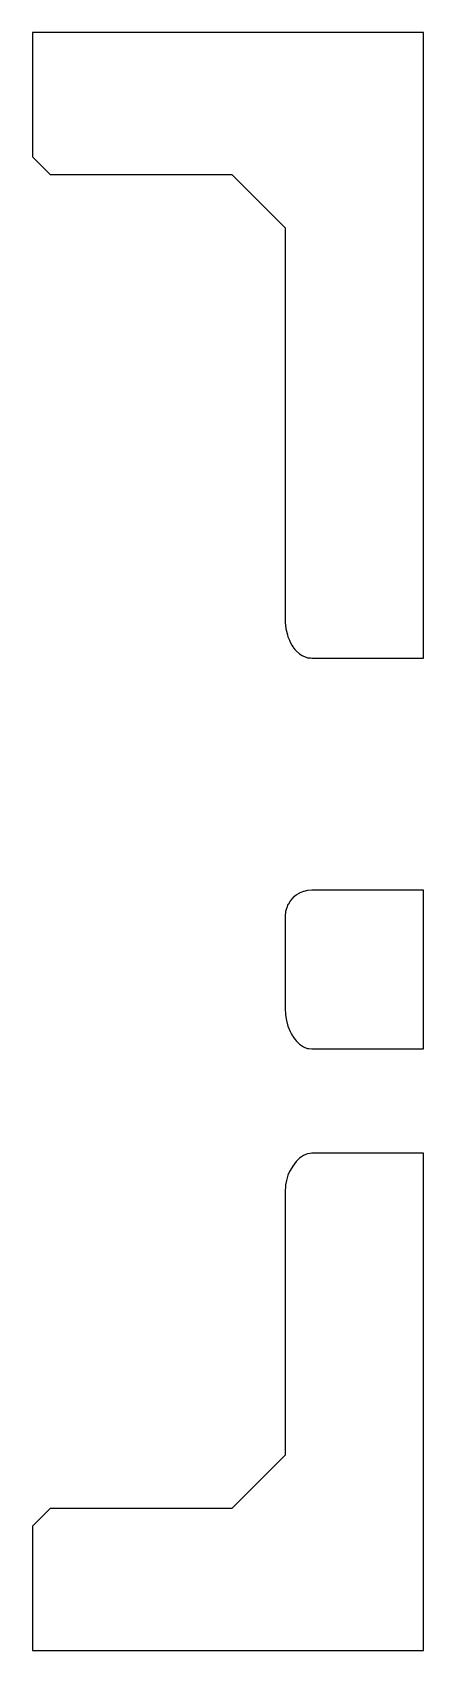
# Model space of a CAD drawing. Header units: metres. Extents: x 0 to 47.5, y 0 to 45.5.
# Drawn here: x 0 to 11, y 0 to 45.5 of the extents above.
import ezdxf

# ---------------------------------------------------------------- set-up
doc = ezdxf.new("R2010")
doc.units = ezdxf.units.M

msp = doc.modelspace()

# ---------------------------------------------------------------- linework, layer by layer
for p, q in [((11, 45.5), (0, 45.5)), ((0, 45.5), (0, 42)), ((11, 27.9051), (11, 45.5)), ((0, 42), (0.5, 41.5)), ((0.5, 41.5), (5.60409, 41.5)), ((5.60409, 41.5), (7.10409, 40)), ((7.10409, 40), (7.10409, 29.0025)), ((7.10409, 29.0025), (7.10969, 28.8983)), ((7.10969, 28.8983), (7.11332, 28.8308)), ((7.11332, 28.8308), (7.13033, 28.7272)), ((7.13033, 28.7272), (7.14079, 28.6634)), ((7.14079, 28.6634), (7.16922, 28.563)), ((7.16922, 28.563), (7.18583, 28.5043)), ((7.18583, 28.5043), (7.22533, 28.41)), ((7.22533, 28.41), (7.24732, 28.3575)), ((7.24732, 28.3575), (7.29719, 28.272)), ((7.29719, 28.272), (7.32376, 28.2265)), ((7.32376, 28.2265), (7.38292, 28.1526)), ((7.38292, 28.1526), (7.41325, 28.1147)), ((7.41325, 28.1147), (7.51359, 28.0247)), ((7.51359, 28.0247), (7.58684, 27.9803)), ((7.58684, 27.9803), (7.62232, 27.9588)), ((7.62232, 27.9588), (7.69983, 27.9316)), ((7.69983, 27.9316), (7.73676, 27.9186)), ((7.73676, 27.9186), (7.81641, 27.9095)), ((7.81641, 27.9095), (7.85409, 27.9051)), ((7.85409, 27.9051), (11, 27.9051)), ((7.18583, 20.9743), (7.15024, 20.8884)), ((7.19703, 20.9925), (7.18583, 20.9743)), ((7.24732, 21.0746), (7.19703, 20.9925)), ((7.25914, 21.0884), (7.24732, 21.0746)), ((7.32376, 21.164), (7.25914, 21.0884)), ((7.33524, 21.1738), (7.32376, 21.164)), ((7.41325, 21.2404), (7.33524, 21.1738)), ((7.42374, 21.2468), (7.41325, 21.2404)), ((7.51359, 21.3018), (7.42374, 21.2468)), ((7.52277, 21.3056), (7.51359, 21.3018)), ((7.62232, 21.3468), (7.52277, 21.3056)), ((7.63022, 21.3487), (7.62232, 21.3468)), ((7.73676, 21.3743), (7.63022, 21.3487)), ((7.74373, 21.3748), (7.73676, 21.3743)), ((7.85409, 21.3835), (7.74373, 21.3748)), ((11, 21.3835), (7.85409, 21.3835)), ((11, 16.9181), (11, 21.3835)), ((7.10651, 20.6648), (7.10409, 20.634)), ((7.10409, 20.634), (7.10409, 18.0525)), ((7.11332, 20.7513), (7.10651, 20.6648)), ((7.11983, 20.7784), (7.11332, 20.7513)), ((7.14079, 20.8656), (7.11983, 20.7784)), ((7.15024, 20.8884), (7.14079, 20.8656)), ((7.10409, 18.0525), (7.11314, 17.8843)), ((7.11314, 17.8843), (7.11332, 17.8808)), ((7.11332, 17.8808), (7.14041, 17.7157)), ((7.14041, 17.7157), (7.14079, 17.7134)), ((7.14079, 17.7134), (7.18547, 17.5556)), ((7.18547, 17.5556), (7.18583, 17.5543)), ((7.18583, 17.5543), (7.24717, 17.4079)), ((7.24717, 17.4079), (7.24732, 17.4075)), ((7.24732, 17.4075), (7.28847, 17.337)), ((7.28847, 17.337), (7.31723, 17.2829)), ((7.31723, 17.2829), (7.32376, 17.2707)), ((7.32376, 17.2707), (7.39026, 17.1795)), ((7.39026, 17.1795), (7.41325, 17.148)), ((7.41325, 17.148), (7.47203, 17.0902)), ((7.47203, 17.0902), (7.51359, 17.0493)), ((7.51359, 17.0493), (7.56251, 17.0168)), ((7.56251, 17.0168), (7.62232, 16.977)), ((7.62232, 16.977), (7.66169, 16.9618)), ((7.66169, 16.9618), (7.73676, 16.9329)), ((7.73676, 16.9329), (7.76943, 16.9288)), ((7.76943, 16.9288), (7.85409, 16.9181)), ((7.85409, 16.9181), (11, 16.9181)), ((7.41325, 13.7492), (7.32508, 13.6257)), ((7.43949, 13.7756), (7.41325, 13.7492)), ((7.51359, 13.8501), (7.43949, 13.7756)), ((7.56346, 13.884), (7.51359, 13.8501)), ((7.62232, 13.924), (7.56346, 13.884)), ((7.68899, 13.9502), (7.62232, 13.924)), ((7.73676, 13.969), (7.68899, 13.9502)), ((7.81137, 13.9787), (7.73676, 13.969)), ((7.85409, 13.9842), (7.81137, 13.9787)), ((11, 13.9842), (7.85409, 13.9842)), ((11, 0), (11, 13.9842)), ((7.14079, 13.2165), (7.11995, 13.098)), ((7.16332, 13.2908), (7.14079, 13.2165)), ((7.18583, 13.365), (7.16332, 13.2908)), ((7.23238, 13.4687), (7.18583, 13.365)), ((7.24732, 13.502), (7.23238, 13.4687)), ((7.32352, 13.6238), (7.24732, 13.502)), ((7.32376, 13.6241), (7.32352, 13.6238)), ((7.32508, 13.6257), (7.32376, 13.6241)), ((7.10436, 12.9049), (7.10409, 12.9007)), ((7.10409, 12.9007), (7.10409, 5.5)), ((7.11332, 13.0603), (7.10436, 12.9049)), ((7.11995, 13.098), (7.11332, 13.0603)), ((7.10409, 5.5), (5.60409, 4)), ((0.5, 4), (0, 3.5)), ((5.60409, 4), (0.5, 4)), ((0, 3.5), (0, 0)), ((0, 0), (11, 0))]:
    msp.add_line(p, q)

doc.saveas('drawing.dxf')
